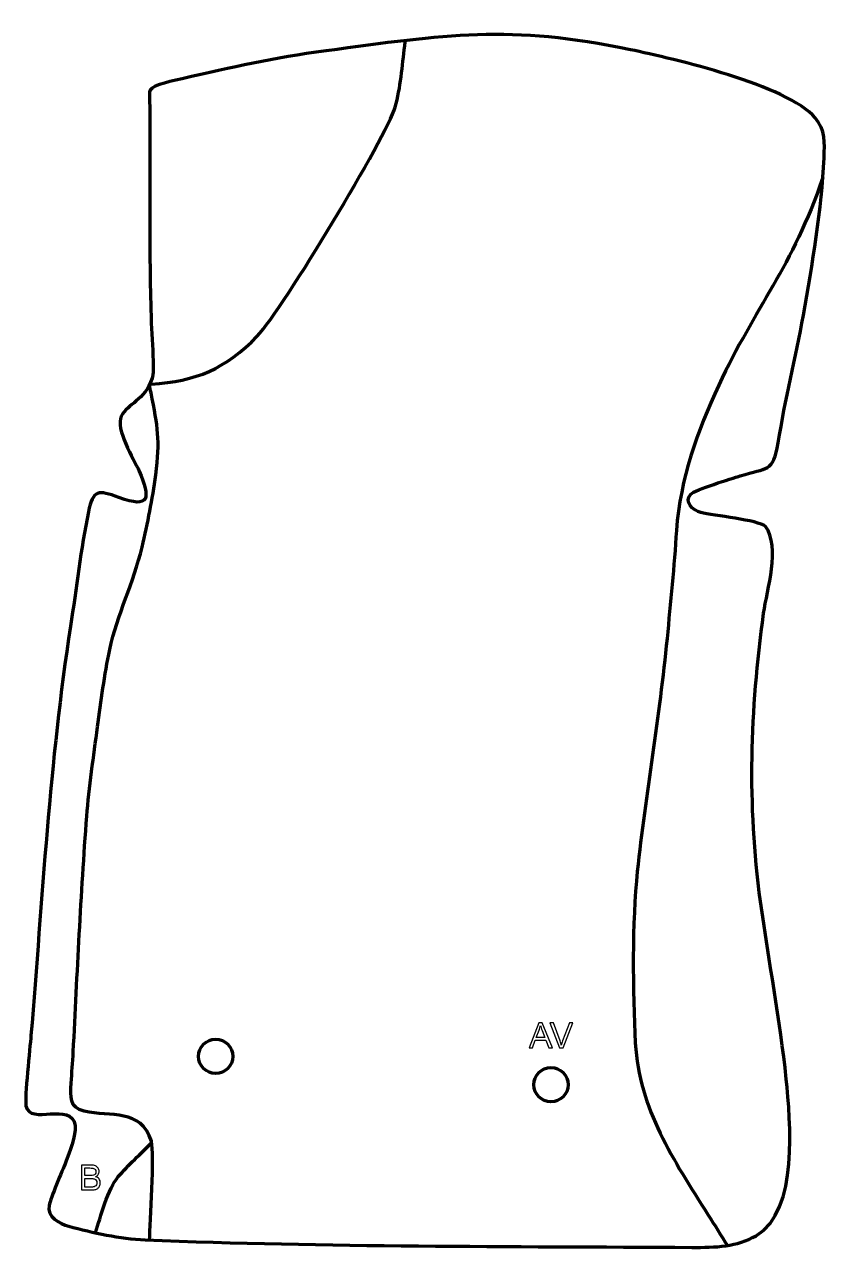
# Model space of a CAD drawing. Header units: millimetres. Extents: x 977 to 1561, y 69 to 962.
import ezdxf

# ---------------------------------------------------------------- set-up
doc = ezdxf.new("R2010")
doc.units = ezdxf.units.MM
doc.header["$MEASUREMENT"] = 0
doc.layers.add('layer 2', color=7, linetype='Continuous')
doc.layers.add('layer 3', color=7, linetype='Continuous')

msp = doc.modelspace()

# ---------------------------------------------------------------- linework, layer by layer
at = {"layer": 'layer 2', "color": 142, "lineweight": 200}
for centre in [(1116.0417, 208.7821), (1360.5172, 188.1446)]:
    msp.add_ellipse(centre, major_axis=(0, 12.5), ratio=1, dxfattribs=at)
at = {"layer": 'layer 2', "color": 140, "lineweight": 158}
for points, knots in [([(1068.9474, 699.1873), (1101.9323, 701.2103), (1123.1778, 710.2662), (1146.3615, 734.1391), (1146.3615, 734.1391), (1165.5185, 754.7876), (1240.8789, 880.1433), (1246.9326, 901.1709), (1246.9326, 901.1709), (1250.9867, 915.2532), (1252.0445, 931.2845), (1253.8595, 945.8662), (1253.8595, 945.8662), (1254.0326, 947.1721), (1254.204, 948.4782), (1254.375, 949.7844)], [0, 0, 0, 0, 0.2, 0.2, 0.2, 0.2, 0.4, 0.4, 0.4, 0.4, 0.6, 0.6, 0.6, 0.6, 1, 1, 1, 1]), ([(1558.8492, 849.8771), (1536.42, 784.373), (1509.4987, 755.3258), (1482.9667, 698.4608), (1482.9667, 698.4608), (1467.0535, 664.0361), (1454.9829, 630.6328), (1452.051, 592.4899), (1452.051, 592.4899), (1450.3774, 566.2011), (1447.7308, 539.8815), (1445.1962, 513.6598), (1445.1962, 513.6598), (1439.7101, 456.869), (1429.6174, 400.5105), (1423.4963, 343.5663), (1423.4963, 343.5663), (1419.606, 306.9852), (1420.1929, 255.6633), (1422.0545, 218.6253), (1422.0545, 218.6253), (1424.8192, 170.1527), (1450.0344, 133.0822), (1475.0427, 93.4239), (1475.0427, 93.4239), (1479.8472, 85.7764), (1484.6547, 78.1325), (1489.4377, 70.4715)], [0, 0, 0, 0, 0.125, 0.125, 0.125, 0.125, 0.25, 0.25, 0.25, 0.25, 0.375, 0.375, 0.375, 0.375, 0.5, 0.5, 0.5, 0.5, 0.625, 0.625, 0.625, 0.625, 0.75, 0.75, 0.75, 0.75, 1, 1, 1, 1]), ([(1067.7772, 74.8142), (1068.3062, 87.9466), (1071.4631, 137.4697), (1069.1004, 146.8228), (1069.1004, 146.8228), (1061.3521, 171.3125), (1039.4442, 164.2194), (1020.0954, 168.7889), (1020.0954, 168.7889), (1009.2685, 171.3458), (1010.0681, 179.3907), (1010.6598, 189.2037), (1010.6598, 189.2037), (1011.1199, 196.8343), (1011.7566, 204.2854), (1012.1493, 212.0018), (1012.1493, 212.0018), (1015.0684, 269.3465), (1017.6976, 326.6873), (1022.0069, 383.9512), (1022.0069, 383.9512), (1023.619, 405.1785), (1027.0906, 427.8292), (1029.788, 449.1008), (1029.788, 449.1008), (1032.1945, 468.0777), (1035.0036, 486.7943), (1038.7792, 505.5544), (1038.7792, 505.5544), (1044.1336, 530.9779), (1056.2976, 554.2088), (1062.3538, 580.3028), (1062.3538, 580.3028), (1066.414, 597.797), (1069.9394, 615.0868), (1072.3994, 632.889), (1072.3994, 632.889), (1075.4943, 658.8059), (1073.8649, 667.5133), (1068.8598, 692.874), (1068.8598, 692.874), (1068.4742, 694.819), (1068.0952, 696.7638), (1067.7204, 698.7109)], [0, 0, 0, 0, 0.08333333, 0.08333333, 0.08333333, 0.08333333, 0.16666667, 0.16666667, 0.16666667, 0.16666667, 0.25, 0.25, 0.25, 0.25, 0.33333333, 0.33333333, 0.33333333, 0.33333333, 0.41666667, 0.41666667, 0.41666667, 0.41666667, 0.5, 0.5, 0.5, 0.5, 0.58333333, 0.58333333, 0.58333333, 0.58333333, 0.66666667, 0.66666667, 0.66666667, 0.66666667, 0.75, 0.75, 0.75, 0.75, 0.83333333, 0.83333333, 0.83333333, 0.83333333, 1, 1, 1, 1]), ([(1028.3301, 80.1162), (1032.1773, 91.7026), (1037.3268, 112.1584), (1044.9758, 121.084), (1044.9758, 121.084), (1051.969, 129.2444), (1061.7493, 138.0612), (1069.5639, 146.064)], [0, 0, 0, 0, 0.33333333, 0.33333333, 0.33333333, 0.33333333, 1, 1, 1, 1])]:
    msp.add_open_spline(points, degree=3, knots=knots, dxfattribs=at)
at = {"layer": 'layer 2', "color": 142}
for points, knots in [([(1344.6039, 215.0347), (1344.6039, 215.0347), (1351.5804, 233.2211), (1351.5804, 233.2211), (1351.5804, 233.2211), (1351.5804, 233.2211), (1354.2263, 233.2211), (1354.2263, 233.2211), (1354.2263, 233.2211), (1354.2263, 233.2211), (1361.6304, 215.0347), (1361.6304, 215.0347), (1361.6304, 215.0347), (1361.6304, 215.0347), (1358.8914, 215.0347), (1358.8914, 215.0347), (1358.8914, 215.0347), (1358.8914, 215.0347), (1356.7874, 220.5465), (1356.7874, 220.5465), (1356.7874, 220.5465), (1356.7874, 220.5465), (1349.1293, 220.5465), (1349.1293, 220.5465), (1349.1293, 220.5465), (1349.1293, 220.5465), (1347.1566, 215.0347), (1347.1566, 215.0347), (1347.1566, 215.0347), (1347.1566, 215.0347), (1344.6039, 215.0347), (1344.6039, 215.0347)], [0, 0, 0, 0, 0.11111111, 0.11111111, 0.11111111, 0.11111111, 0.22222222, 0.22222222, 0.22222222, 0.22222222, 0.33333333, 0.33333333, 0.33333333, 0.33333333, 0.44444444, 0.44444444, 0.44444444, 0.44444444, 0.55555556, 0.55555556, 0.55555556, 0.55555556, 0.66666667, 0.66666667, 0.66666667, 0.66666667, 0.77777778, 0.77777778, 0.77777778, 0.77777778, 1, 1, 1, 1]), ([(1366.8374, 215.0347), (1366.8374, 215.0347), (1359.8101, 233.2211), (1359.8101, 233.2211), (1359.8101, 233.2211), (1359.8101, 233.2211), (1362.4178, 233.2211), (1362.4178, 233.2211), (1362.4178, 233.2211), (1362.4178, 233.2211), (1367.1422, 220.0046), (1367.1422, 220.0046), (1367.1422, 220.0046), (1367.519, 218.9463), (1367.8407, 217.9557), (1368.0947, 217.0286), (1368.0947, 217.0286), (1368.3741, 218.0234), (1368.7001, 219.014), (1369.0726, 220.0046), (1369.0726, 220.0046), (1369.0726, 220.0046), (1373.9748, 233.2211), (1373.9748, 233.2211), (1373.9748, 233.2211), (1373.9748, 233.2211), (1376.4301, 233.2211), (1376.4301, 233.2211), (1376.4301, 233.2211), (1376.4301, 233.2211), (1369.3393, 215.0347), (1369.3393, 215.0347), (1369.3393, 215.0347), (1369.3393, 215.0347), (1366.8374, 215.0347), (1366.8374, 215.0347)], [0, 0, 0, 0, 0.1, 0.1, 0.1, 0.1, 0.2, 0.2, 0.2, 0.2, 0.3, 0.3, 0.3, 0.3, 0.4, 0.4, 0.4, 0.4, 0.5, 0.5, 0.5, 0.5, 0.6, 0.6, 0.6, 0.6, 0.7, 0.7, 0.7, 0.7, 0.8, 0.8, 0.8, 0.8, 1, 1, 1, 1]), ([(1349.8363, 222.5023), (1349.8363, 222.5023), (1356.0339, 222.5023), (1356.0339, 222.5023), (1356.0339, 222.5023), (1356.0339, 222.5023), (1354.1374, 227.5442), (1354.1374, 227.5442), (1354.1374, 227.5442), (1353.5659, 229.0767), (1353.1341, 230.3424), (1352.8335, 231.3415), (1352.8335, 231.3415), (1352.5837, 230.1562), (1352.2493, 228.992), (1351.8302, 227.8405), (1351.8302, 227.8405), (1351.8302, 227.8405), (1349.8363, 222.5023), (1349.8363, 222.5023)], [0, 0, 0, 0, 0.16666667, 0.16666667, 0.16666667, 0.16666667, 0.33333333, 0.33333333, 0.33333333, 0.33333333, 0.5, 0.5, 0.5, 0.5, 0.66666667, 0.66666667, 0.66666667, 0.66666667, 1, 1, 1, 1]), ([(1018.1545, 111.318), (1018.1545, 111.318), (1018.1545, 129.5044), (1018.1545, 129.5044), (1018.1545, 129.5044), (1018.1545, 129.5044), (1024.9786, 129.5044), (1024.9786, 129.5044), (1024.9786, 129.5044), (1026.3672, 129.5044), (1027.4805, 129.3224), (1028.323, 128.9541), (1028.323, 128.9541), (1029.1612, 128.5858), (1029.8173, 128.0185), (1030.2915, 127.2523), (1030.2915, 127.2523), (1030.7698, 126.4903), (1031.0069, 125.6902), (1031.0069, 124.852), (1031.0069, 124.852), (1031.0069, 124.0773), (1030.7952, 123.3449), (1030.3761, 122.6591), (1030.3761, 122.6591), (1029.957, 121.9733), (1029.322, 121.4187), (1028.4711, 120.9954), (1028.4711, 120.9954), (1029.5718, 120.6737), (1030.4185, 120.1233), (1031.0069, 119.3444), (1031.0069, 119.3444), (1031.5996, 118.5697), (1031.8959, 117.6511), (1031.8959, 116.5927), (1031.8959, 116.5927), (1031.8959, 115.7376), (1031.7139, 114.946), (1031.354, 114.2136), (1031.354, 114.2136), (1030.9942, 113.4812), (1030.5497, 112.9182), (1030.0205, 112.5203), (1030.0205, 112.5203), (1029.4914, 112.1266), (1028.8267, 111.826), (1028.0309, 111.6228), (1028.0309, 111.6228), (1027.2308, 111.4196), (1026.2529, 111.318), (1025.0929, 111.318), (1025.0929, 111.318), (1025.0929, 111.318), (1018.1545, 111.318), (1018.1545, 111.318)], [0, 0, 0, 0, 0.06666667, 0.06666667, 0.06666667, 0.06666667, 0.13333333, 0.13333333, 0.13333333, 0.13333333, 0.2, 0.2, 0.2, 0.2, 0.26666667, 0.26666667, 0.26666667, 0.26666667, 0.33333333, 0.33333333, 0.33333333, 0.33333333, 0.4, 0.4, 0.4, 0.4, 0.46666667, 0.46666667, 0.46666667, 0.46666667, 0.53333333, 0.53333333, 0.53333333, 0.53333333, 0.6, 0.6, 0.6, 0.6, 0.66666667, 0.66666667, 0.66666667, 0.66666667, 0.73333333, 0.73333333, 0.73333333, 0.73333333, 0.8, 0.8, 0.8, 0.8, 0.86666667, 0.86666667, 0.86666667, 0.86666667, 1, 1, 1, 1]), ([(1020.5675, 121.859), (1020.5675, 121.859), (1024.5003, 121.859), (1024.5003, 121.859), (1024.5003, 121.859), (1025.5671, 121.859), (1026.3333, 121.931), (1026.7947, 122.0707), (1026.7947, 122.0707), (1027.4086, 122.2527), (1027.87, 122.5575), (1028.179, 122.9808), (1028.179, 122.9808), (1028.4881, 123.4042), (1028.6447, 123.9333), (1028.6447, 124.5726), (1028.6447, 124.5726), (1028.6447, 125.1779), (1028.5008, 125.7113), (1028.2087, 126.1685), (1028.2087, 126.1685), (1027.9208, 126.63), (1027.5059, 126.9475), (1026.9683, 127.1168), (1026.9683, 127.1168), (1026.4307, 127.2861), (1025.5078, 127.3708), (1024.2039, 127.3708), (1024.2039, 127.3708), (1024.2039, 127.3708), (1020.5675, 127.3708), (1020.5675, 127.3708), (1020.5675, 127.3708), (1020.5675, 127.3708), (1020.5675, 121.859), (1020.5675, 121.859)], [0, 0, 0, 0, 0.1, 0.1, 0.1, 0.1, 0.2, 0.2, 0.2, 0.2, 0.3, 0.3, 0.3, 0.3, 0.4, 0.4, 0.4, 0.4, 0.5, 0.5, 0.5, 0.5, 0.6, 0.6, 0.6, 0.6, 0.7, 0.7, 0.7, 0.7, 0.8, 0.8, 0.8, 0.8, 1, 1, 1, 1]), ([(1020.5675, 113.4516), (1020.5675, 113.4516), (1025.0972, 113.4516), (1025.0972, 113.4516), (1025.0972, 113.4516), (1025.8761, 113.4516), (1026.4222, 113.4812), (1026.7397, 113.5405), (1026.7397, 113.5405), (1027.29, 113.6379), (1027.7557, 113.803), (1028.1282, 114.0358), (1028.1282, 114.0358), (1028.5008, 114.2686), (1028.8056, 114.6073), (1029.0469, 115.0518), (1029.0469, 115.0518), (1029.2882, 115.4963), (1029.4067, 116.0085), (1029.4067, 116.5885), (1029.4067, 116.5885), (1029.4067, 117.2701), (1029.2331, 117.8585), (1028.8818, 118.3623), (1028.8818, 118.3623), (1028.5346, 118.866), (1028.052, 119.2174), (1027.434, 119.4206), (1027.434, 119.4206), (1026.8201, 119.6238), (1025.9311, 119.7254), (1024.7754, 119.7254), (1024.7754, 119.7254), (1024.7754, 119.7254), (1020.5675, 119.7254), (1020.5675, 119.7254), (1020.5675, 119.7254), (1020.5675, 119.7254), (1020.5675, 113.4516), (1020.5675, 113.4516)], [0, 0, 0, 0, 0.09090909, 0.09090909, 0.09090909, 0.09090909, 0.18181818, 0.18181818, 0.18181818, 0.18181818, 0.27272727, 0.27272727, 0.27272727, 0.27272727, 0.36363636, 0.36363636, 0.36363636, 0.36363636, 0.45454545, 0.45454545, 0.45454545, 0.45454545, 0.54545455, 0.54545455, 0.54545455, 0.54545455, 0.63636364, 0.63636364, 0.63636364, 0.63636364, 0.72727273, 0.72727273, 0.72727273, 0.72727273, 0.81818182, 0.81818182, 0.81818182, 0.81818182, 1, 1, 1, 1])]:
    msp.add_open_spline(points, degree=3, knots=knots, dxfattribs=at)
at = {"layer": 'layer 3', "color": 242, "lineweight": 158}
msp.add_open_spline([(1013.5378, 158.1776), (1010.886, 176.5051), (980.4951, 157.8662), (977.6431, 172.7207), (977.6431, 172.7207), (976.5677, 178.3219), (980.5588, 215.1435), (981.3037, 224.0296), (981.3037, 224.0296), (989.6128, 323.1411), (994.7948, 424.4503), (1010.1952, 522.4933), (1010.1952, 522.4933), (1014.3562, 549.8531), (1017.546, 579.1566), (1023.2342, 606.05), (1023.2342, 606.05), (1026.6053, 621.9881), (1030.2173, 622.2478), (1045.406, 616.3878), (1045.406, 616.3878), (1068.5287, 608.1417), (1068.2541, 616.0125), (1060.2883, 635.6992), (1060.2883, 635.6992), (1055.9845, 644.5045), (1042.6426, 666.5503), (1047.1695, 675.7807), (1047.1695, 675.7807), (1051.7129, 685.0446), (1064.2753, 686.9129), (1069.6409, 703.4928), (1069.6409, 703.4928), (1070.369, 706.6214), (1070.4533, 709.187), (1070.4874, 712.3727), (1070.4874, 712.3727), (1070.3532, 722.5046), (1069.4125, 733.2123), (1069.073, 743.5203), (1069.073, 743.5203), (1068.5309, 759.9781), (1068.2019, 775.1022), (1068.0957, 791.5532), (1068.0957, 791.5532), (1067.9399, 806.4805), (1068.0869, 906.919), (1067.7815, 912.1062), (1067.7815, 912.1062), (1067.526, 916.4459), (1079.3788, 919.198), (1091.5154, 921.898), (1091.5154, 921.898), (1128.8962, 930.2144), (1157.3155, 937.266), (1196.4999, 942.2175), (1196.4999, 942.2175), (1283.2433, 953.978), (1330.5724, 961.5077), (1418.4766, 943.0597), (1418.4766, 943.0597), (1450.1579, 936.4115), (1532.8182, 917.3537), (1553.3201, 893.3292), (1553.3201, 893.3292), (1560.7921, 884.1149), (1560.16, 875.5962), (1559.7519, 864.2279), (1559.7519, 864.2279), (1557.9869, 826.9179), (1551.2293, 786.3407), (1544.7199, 749.4512), (1544.7199, 749.4512), (1538.8473, 718.1682), (1531.2982, 687.92), (1526.3412, 656.348), (1526.3412, 656.348), (1522.343, 634.3289), (1518.4008, 638.5096), (1498.5871, 632.2453), (1498.5871, 632.2453), (1492.7329, 630.4058), (1465.1748, 622.0089), (1462.4579, 618.8373), (1462.4579, 618.8373), (1457.4174, 612.9532), (1463.876, 607.2587), (1469.8109, 605.476), (1469.8109, 605.476), (1479.3199, 603.3221), (1511.4585, 600.0085), (1517.1296, 595.3479), (1517.1296, 595.3479), (1527.9676, 579.8257), (1518.2414, 549.6916), (1515.6126, 531.9918), (1515.6126, 531.9918), (1505.9642, 460.6548), (1503.6091, 393.2591), (1513.3828, 321.7503), (1513.3828, 321.7503), (1519.382, 278.7706), (1527.6185, 235.2856), (1532.166, 192.2457), (1532.166, 192.2457), (1535.0912, 161.3653), (1541.5881, 96.2413), (1510.2562, 77.9832), (1510.2562, 77.9832), (1496.406, 69.9123), (1480.5571, 69.3414), (1463.3108, 69.4497), (1463.3108, 69.4497), (1330.8175, 70.2817), (1196.7654, 69.6367), (1064.5262, 74.9435), (1064.5262, 74.9435), (1046.2565, 75.7865), (1026.5472, 80.1435), (1008.8687, 84.8856), (1008.8687, 84.8856), (1001.8901, 86.7575), (992.9948, 91.4544), (994.5301, 100.0332), (994.5301, 100.0332), (995.5052, 105.4814), (1004.1418, 124.9516), (1006.7336, 131.8046), (1006.7336, 131.8046), (1009.2365, 138.4223), (1014.1076, 151.2016), (1013.5378, 158.1776)], degree=3, knots=[0, 0, 0, 0, 0.02941176, 0.02941176, 0.02941176, 0.02941176, 0.05882353, 0.05882353, 0.05882353, 0.05882353, 0.08823529, 0.08823529, 0.08823529, 0.08823529, 0.11764706, 0.11764706, 0.11764706, 0.11764706, 0.14705882, 0.14705882, 0.14705882, 0.14705882, 0.17647059, 0.17647059, 0.17647059, 0.17647059, 0.20588235, 0.20588235, 0.20588235, 0.20588235, 0.23529412, 0.23529412, 0.23529412, 0.23529412, 0.26470588, 0.26470588, 0.26470588, 0.26470588, 0.29411765, 0.29411765, 0.29411765, 0.29411765, 0.32352941, 0.32352941, 0.32352941, 0.32352941, 0.35294118, 0.35294118, 0.35294118, 0.35294118, 0.38235294, 0.38235294, 0.38235294, 0.38235294, 0.41176471, 0.41176471, 0.41176471, 0.41176471, 0.44117647, 0.44117647, 0.44117647, 0.44117647, 0.47058824, 0.47058824, 0.47058824, 0.47058824, 0.5, 0.5, 0.5, 0.5, 0.52941176, 0.52941176, 0.52941176, 0.52941176, 0.55882353, 0.55882353, 0.55882353, 0.55882353, 0.58823529, 0.58823529, 0.58823529, 0.58823529, 0.61764706, 0.61764706, 0.61764706, 0.61764706, 0.64705882, 0.64705882, 0.64705882, 0.64705882, 0.67647059, 0.67647059, 0.67647059, 0.67647059, 0.70588235, 0.70588235, 0.70588235, 0.70588235, 0.73529412, 0.73529412, 0.73529412, 0.73529412, 0.76470588, 0.76470588, 0.76470588, 0.76470588, 0.79411765, 0.79411765, 0.79411765, 0.79411765, 0.82352941, 0.82352941, 0.82352941, 0.82352941, 0.85294118, 0.85294118, 0.85294118, 0.85294118, 0.88235294, 0.88235294, 0.88235294, 0.88235294, 0.91176471, 0.91176471, 0.91176471, 0.91176471, 0.94117647, 0.94117647, 0.94117647, 0.94117647, 1, 1, 1, 1], dxfattribs=at)

doc.saveas('drawing.dxf')
